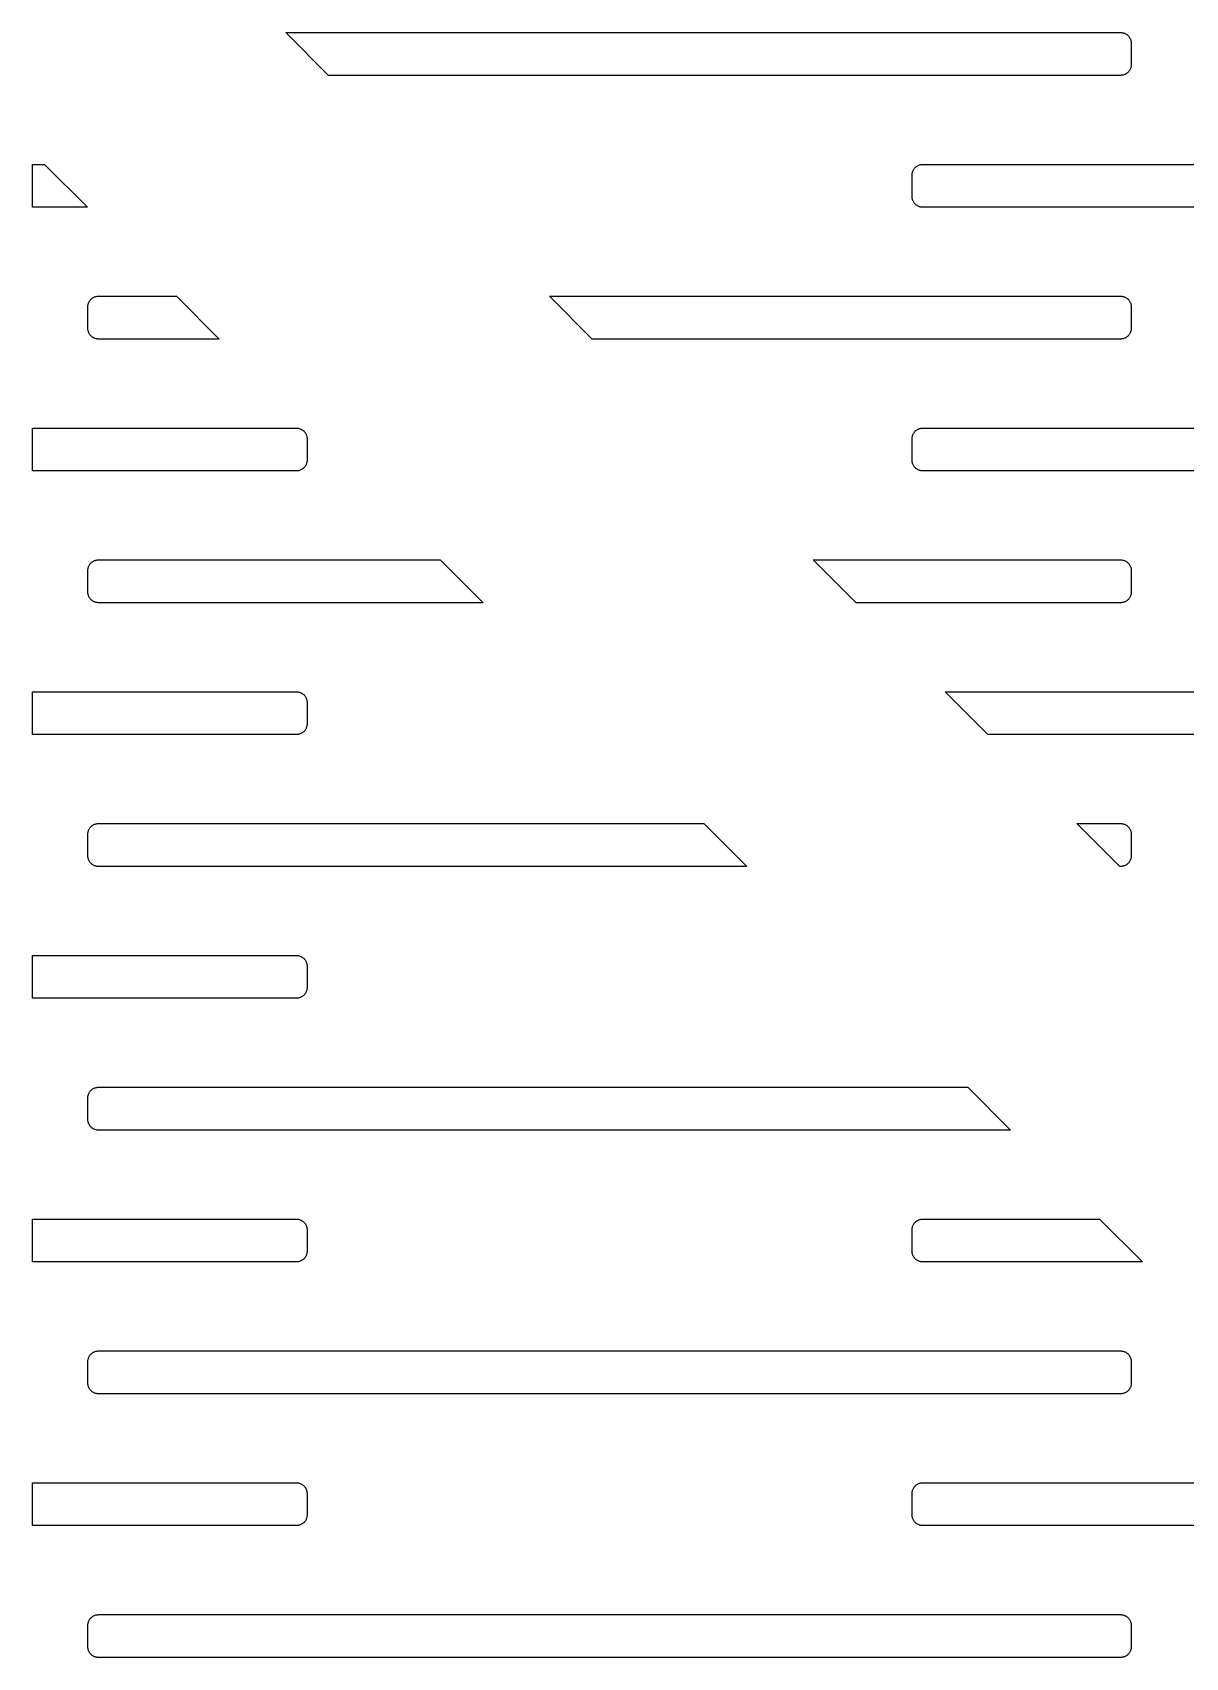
# Model space of a CAD drawing. Header units: metres. Extents: x -218 to 218, y -218 to 218.
# Drawn here: x 4 to 38.97, y -55.32 to -6.02 of the extents above; entities that cross this region are included whole.
import ezdxf

# ---------------------------------------------------------------- set-up
doc = ezdxf.new("R2010")
doc.units = ezdxf.units.M

msp = doc.modelspace()

# ---------------------------------------------------------------- linework, layer by layer
for p, q in [((12.979, -7.32219), (11.679, -6.0222)), ((11.679, -6.0222), (37.0028, -6.0222)), ((37.0028, -6.0222), (37.0232, -6.02284)), ((37.0232, -6.02284), (37.0435, -6.02477)), ((37.0435, -6.02477), (37.0637, -6.02795)), ((37.0637, -6.02795), (37.0836, -6.03241)), ((37.0836, -6.03241), (37.1032, -6.0381)), ((37.1032, -6.0381), (37.1224, -6.04501)), ((37.1224, -6.04501), (37.1412, -6.05313)), ((37.1412, -6.05313), (37.1594, -6.06239)), ((37.1594, -6.06239), (37.1769, -6.07278)), ((37.1769, -6.07278), (37.1938, -6.08426)), ((37.1938, -6.08426), (37.21, -6.09677)), ((37.21, -6.09677), (37.2253, -6.11028)), ((37.2253, -6.11028), (37.2397, -6.12471)), ((37.2397, -6.12471), (37.2532, -6.14003)), ((37.2532, -6.14003), (37.2657, -6.15616)), ((37.2657, -6.15616), (37.2772, -6.17305)), ((37.2772, -6.17305), (37.2876, -6.19063)), ((37.2876, -6.19063), (37.2969, -6.20882)), ((37.2969, -6.20882), (37.305, -6.22755)), ((37.305, -6.22755), (37.3119, -6.24677)), ((37.3119, -6.24677), (37.3176, -6.26637)), ((37.3176, -6.26637), (37.322, -6.2863)), ((37.322, -6.2863), (37.3252, -6.30646)), ((37.3252, -6.30646), (37.3271, -6.32678)), ((37.3271, -6.32678), (37.3278, -6.3472)), ((37.3278, -6.3472), (37.3278, -6.99719)), ((37.0028, -7.32219), (12.979, -7.32219)), ((37.0232, -7.32155), (37.0028, -7.32219)), ((37.0435, -7.31963), (37.0232, -7.32155)), ((37.0637, -7.31644), (37.0435, -7.31963)), ((37.0836, -7.31198), (37.0637, -7.31644)), ((37.1032, -7.30629), (37.0836, -7.31198)), ((37.1224, -7.29938), (37.1032, -7.30629)), ((37.1412, -7.29126), (37.1224, -7.29938)), ((37.1594, -7.282), (37.1412, -7.29126)), ((37.1769, -7.27161), (37.1594, -7.282)), ((37.1938, -7.26012), (37.1769, -7.27161)), ((37.21, -7.2476), (37.1938, -7.26012)), ((37.2253, -7.23412), (37.21, -7.2476)), ((37.2397, -7.21967), (37.2253, -7.23412)), ((37.2532, -7.20436), (37.2397, -7.21967)), ((37.2657, -7.18822), (37.2532, -7.20436)), ((37.2772, -7.17134), (37.2657, -7.18822)), ((37.2876, -7.15376), (37.2772, -7.17134)), ((37.2969, -7.13557), (37.2876, -7.15376)), ((37.305, -7.11684), (37.2969, -7.13557)), ((37.3119, -7.09763), (37.305, -7.11684)), ((37.3176, -7.07802), (37.3119, -7.09763)), ((37.322, -7.05809), (37.3176, -7.07802)), ((37.3252, -7.03793), (37.322, -7.05809)), ((37.3271, -7.01759), (37.3252, -7.03793)), ((37.3278, -6.99719), (37.3271, -7.01759)), ((4, -11.3222), (4, -10.0222)), ((4, -10.0222), (4.36534, -10.0222)), ((4.36534, -10.0222), (5.66534, -11.3222)), ((30.6778, -10.3472), (30.6784, -10.3268)), ((30.6778, -10.9972), (30.6778, -10.3472)), ((30.6784, -10.3268), (30.6804, -10.3065)), ((30.6804, -10.3065), (30.6835, -10.2863)), ((30.6835, -10.2863), (30.688, -10.2664)), ((30.688, -10.2664), (30.6937, -10.2468)), ((30.6937, -10.2468), (30.7006, -10.2276)), ((30.7006, -10.2276), (30.7087, -10.2088)), ((30.7087, -10.2088), (30.718, -10.1906)), ((30.718, -10.1906), (30.7284, -10.173)), ((30.7284, -10.173), (30.7399, -10.1562)), ((30.7399, -10.1562), (30.7524, -10.14)), ((30.7524, -10.14), (30.7659, -10.1247)), ((30.7659, -10.1247), (30.7803, -10.1103)), ((30.7803, -10.1103), (30.7956, -10.0968)), ((30.7956, -10.0968), (30.8118, -10.0843)), ((30.8118, -10.0843), (30.8286, -10.0728)), ((30.8286, -10.0728), (30.8462, -10.0624)), ((30.8462, -10.0624), (30.8644, -10.0531)), ((30.8644, -10.0531), (30.8831, -10.045)), ((30.8831, -10.045), (30.9024, -10.0381)), ((30.9024, -10.0381), (30.922, -10.0324)), ((30.922, -10.0324), (30.9419, -10.028)), ((30.9419, -10.028), (30.9621, -10.0248)), ((30.9621, -10.0248), (30.9824, -10.0228)), ((30.9824, -10.0228), (31.0028, -10.0222)), ((31.0028, -10.0222), (62.0028, -10.0222)), ((5.66534, -11.3222), (4, -11.3222)), ((30.6784, -11.0176), (30.6778, -10.9972)), ((30.6804, -11.0379), (30.6784, -11.0176)), ((30.6835, -11.0581), (30.6804, -11.0379)), ((30.688, -11.078), (30.6835, -11.0581)), ((30.6937, -11.0976), (30.688, -11.078)), ((30.7006, -11.1168), (30.6937, -11.0976)), ((30.7087, -11.1356), (30.7006, -11.1168)), ((30.718, -11.1538), (30.7087, -11.1356)), ((30.7284, -11.1713), (30.718, -11.1538)), ((30.7399, -11.1882), (30.7284, -11.1713)), ((30.7524, -11.2044), (30.7399, -11.1882)), ((30.7659, -11.2197), (30.7524, -11.2044)), ((30.7803, -11.2341), (30.7659, -11.2197)), ((30.7956, -11.2476), (30.7803, -11.2341)), ((30.8118, -11.2601), (30.7956, -11.2476)), ((30.8286, -11.2716), (30.8118, -11.2601)), ((30.8462, -11.282), (30.8286, -11.2716)), ((30.8644, -11.2913), (30.8462, -11.282)), ((30.8831, -11.2994), (30.8644, -11.2913)), ((30.9024, -11.3063), (30.8831, -11.2994)), ((30.922, -11.312), (30.9024, -11.3063)), ((30.9419, -11.3164), (30.922, -11.312)), ((30.9621, -11.3196), (30.9419, -11.3164)), ((30.9824, -11.3215), (30.9621, -11.3196)), ((31.0028, -11.3222), (30.9824, -11.3215)), ((62.0028, -11.3222), (31.0028, -11.3222)), ((5.68036, -14.3065), (5.68355, -14.2863)), ((5.68355, -14.2863), (5.688, -14.2664)), ((5.688, -14.2664), (5.6937, -14.2468)), ((5.6937, -14.2468), (5.70061, -14.2276)), ((5.70061, -14.2276), (5.70872, -14.2088)), ((5.70872, -14.2088), (5.71799, -14.1906)), ((5.71799, -14.1906), (5.72838, -14.173)), ((5.72838, -14.173), (5.73987, -14.1562)), ((5.73987, -14.1562), (5.75238, -14.14)), ((5.75238, -14.14), (5.76587, -14.1247)), ((5.76587, -14.1247), (5.78032, -14.1103)), ((5.78032, -14.1103), (5.79562, -14.0968)), ((5.79562, -14.0968), (5.81177, -14.0843)), ((5.81177, -14.0843), (5.82864, -14.0728)), ((5.82864, -14.0728), (5.84622, -14.0624)), ((5.84622, -14.0624), (5.86441, -14.0531)), ((5.86441, -14.0531), (5.88315, -14.045)), ((5.88315, -14.045), (5.90236, -14.0381)), ((5.90236, -14.0381), (5.92197, -14.0324)), ((5.92197, -14.0324), (5.94189, -14.028)), ((5.94189, -14.028), (5.96205, -14.0248)), ((5.96205, -14.0248), (5.98239, -14.0228)), ((5.98239, -14.0228), (6.00279, -14.0222)), ((6.00279, -14.0222), (8.36534, -14.0222)), ((8.36534, -14.0222), (9.66534, -15.3222)), ((20.979, -15.3222), (19.679, -14.0222)), ((19.679, -14.0222), (37.0028, -14.0222)), ((37.0028, -14.0222), (37.0232, -14.0228)), ((37.0232, -14.0228), (37.0435, -14.0248)), ((37.0435, -14.0248), (37.0637, -14.028)), ((37.0637, -14.028), (37.0836, -14.0324)), ((37.0836, -14.0324), (37.1032, -14.0381)), ((37.1032, -14.0381), (37.1224, -14.045)), ((37.1224, -14.045), (37.1412, -14.0531)), ((37.1412, -14.0531), (37.1594, -14.0624)), ((37.1594, -14.0624), (37.1769, -14.0728)), ((37.1769, -14.0728), (37.1938, -14.0843)), ((37.1938, -14.0843), (37.21, -14.0968)), ((37.21, -14.0968), (37.2253, -14.1103)), ((37.2253, -14.1103), (37.2397, -14.1247)), ((37.2397, -14.1247), (37.2532, -14.14)), ((37.2532, -14.14), (37.2657, -14.1562)), ((37.2657, -14.1562), (37.2772, -14.173)), ((37.2772, -14.173), (37.2876, -14.1906)), ((37.2876, -14.1906), (37.2969, -14.2088)), ((37.2969, -14.2088), (37.305, -14.2276)), ((37.305, -14.2276), (37.3119, -14.2468)), ((37.3119, -14.2468), (37.3176, -14.2664)), ((37.3176, -14.2664), (37.322, -14.2863)), ((37.322, -14.2863), (37.3252, -14.3065)), ((5.6778, -14.3472), (5.67844, -14.3268)), ((5.6778, -14.9972), (5.6778, -14.3472)), ((5.67844, -14.3268), (5.68036, -14.3065)), ((37.3252, -14.3065), (37.3271, -14.3268)), ((37.3271, -14.3268), (37.3278, -14.3472)), ((37.3278, -14.3472), (37.3278, -14.9972)), ((5.67844, -15.0176), (5.6778, -14.9972)), ((5.68036, -15.0379), (5.67844, -15.0176)), ((5.68355, -15.0581), (5.68036, -15.0379)), ((5.688, -15.078), (5.68355, -15.0581)), ((5.6937, -15.0976), (5.688, -15.078)), ((5.70061, -15.1168), (5.6937, -15.0976)), ((5.70872, -15.1356), (5.70061, -15.1168)), ((5.71799, -15.1538), (5.70872, -15.1356)), ((5.72838, -15.1713), (5.71799, -15.1538)), ((5.73987, -15.1882), (5.72838, -15.1713)), ((5.75238, -15.2044), (5.73987, -15.1882)), ((5.76587, -15.2197), (5.75238, -15.2044)), ((5.78032, -15.2341), (5.76587, -15.2197)), ((5.79562, -15.2476), (5.78032, -15.2341)), ((5.81177, -15.2601), (5.79562, -15.2476)), ((5.82864, -15.2716), (5.81177, -15.2601)), ((5.84622, -15.282), (5.82864, -15.2716)), ((5.86441, -15.2913), (5.84622, -15.282)), ((37.1594, -15.282), (37.1412, -15.2913)), ((37.1769, -15.2716), (37.1594, -15.282)), ((37.1938, -15.2601), (37.1769, -15.2716)), ((37.21, -15.2476), (37.1938, -15.2601)), ((37.2253, -15.2341), (37.21, -15.2476)), ((37.2397, -15.2197), (37.2253, -15.2341)), ((37.2532, -15.2044), (37.2397, -15.2197)), ((37.2657, -15.1882), (37.2532, -15.2044)), ((37.2772, -15.1713), (37.2657, -15.1882)), ((37.2876, -15.1538), (37.2772, -15.1713)), ((37.2969, -15.1356), (37.2876, -15.1538)), ((37.305, -15.1168), (37.2969, -15.1356)), ((37.3119, -15.0976), (37.305, -15.1168)), ((37.3176, -15.078), (37.3119, -15.0976)), ((37.322, -15.0581), (37.3176, -15.078)), ((37.3252, -15.0379), (37.322, -15.0581)), ((37.3271, -15.0176), (37.3252, -15.0379)), ((37.3278, -14.9972), (37.3271, -15.0176)), ((5.88315, -15.2994), (5.86441, -15.2913)), ((5.90236, -15.3063), (5.88315, -15.2994)), ((5.92197, -15.312), (5.90236, -15.3063)), ((5.94189, -15.3164), (5.92197, -15.312)), ((5.96205, -15.3196), (5.94189, -15.3164)), ((5.98239, -15.3215), (5.96205, -15.3196)), ((6.00279, -15.3222), (5.98239, -15.3215)), ((9.66534, -15.3222), (6.00279, -15.3222)), ((37.0028, -15.3222), (20.979, -15.3222)), ((37.0232, -15.3215), (37.0028, -15.3222)), ((37.0435, -15.3196), (37.0232, -15.3215)), ((37.0637, -15.3164), (37.0435, -15.3196)), ((37.0836, -15.312), (37.0637, -15.3164)), ((37.1032, -15.3063), (37.0836, -15.312)), ((37.1224, -15.2994), (37.1032, -15.3063)), ((37.1412, -15.2913), (37.1224, -15.2994)), ((4, -19.3222), (4, -18.0222)), ((4, -18.0222), (12.0028, -18.0222)), ((12.0028, -18.0222), (12.0232, -18.0228)), ((12.0232, -18.0228), (12.0435, -18.0248)), ((12.0435, -18.0248), (12.0637, -18.028)), ((12.0637, -18.028), (12.0836, -18.0324)), ((12.0836, -18.0324), (12.1032, -18.0381)), ((12.1032, -18.0381), (12.1224, -18.045)), ((12.1224, -18.045), (12.1412, -18.0531)), ((12.1412, -18.0531), (12.1594, -18.0624)), ((12.1594, -18.0624), (12.1769, -18.0728)), ((12.1769, -18.0728), (12.1938, -18.0843)), ((12.1938, -18.0843), (12.2099, -18.0968)), ((12.2099, -18.0968), (12.2253, -18.1103)), ((12.2253, -18.1103), (12.2397, -18.1247)), ((12.2397, -18.1247), (12.2532, -18.14)), ((12.2532, -18.14), (12.2657, -18.1562)), ((12.2657, -18.1562), (12.2772, -18.173)), ((12.2772, -18.173), (12.2876, -18.1906)), ((12.2876, -18.1906), (12.2969, -18.2088)), ((12.2969, -18.2088), (12.305, -18.2276)), ((12.305, -18.2276), (12.3119, -18.2468)), ((30.6937, -18.2468), (30.7006, -18.2276)), ((30.7006, -18.2276), (30.7087, -18.2088)), ((30.7087, -18.2088), (30.718, -18.1906)), ((30.718, -18.1906), (30.7284, -18.173)), ((30.7284, -18.173), (30.7399, -18.1562)), ((30.7399, -18.1562), (30.7524, -18.14)), ((30.7524, -18.14), (30.7659, -18.1247)), ((30.7659, -18.1247), (30.7803, -18.1103)), ((30.7803, -18.1103), (30.7956, -18.0968)), ((30.7956, -18.0968), (30.8118, -18.0843)), ((30.8118, -18.0843), (30.8286, -18.0728)), ((30.8286, -18.0728), (30.8462, -18.0624)), ((30.8462, -18.0624), (30.8644, -18.0531)), ((30.8644, -18.0531), (30.8831, -18.045)), ((30.8831, -18.045), (30.9024, -18.0381)), ((30.9024, -18.0381), (30.922, -18.0324)), ((30.922, -18.0324), (30.9419, -18.028)), ((30.9419, -18.028), (30.9621, -18.0248)), ((30.9621, -18.0248), (30.9824, -18.0228)), ((30.9824, -18.0228), (31.0028, -18.0222)), ((31.0028, -18.0222), (62.0028, -18.0222)), ((12.3119, -18.2468), (12.3176, -18.2664)), ((12.3176, -18.2664), (12.322, -18.2863)), ((12.322, -18.2863), (12.3252, -18.3065)), ((12.3252, -18.3065), (12.3271, -18.3268)), ((12.3271, -18.3268), (12.3278, -18.3472)), ((12.3278, -18.3472), (12.3278, -18.9972)), ((30.6778, -18.3472), (30.6784, -18.3268)), ((30.6778, -18.9972), (30.6778, -18.3472)), ((30.6784, -18.3268), (30.6804, -18.3065)), ((30.6804, -18.3065), (30.6835, -18.2863)), ((30.6835, -18.2863), (30.688, -18.2664)), ((30.688, -18.2664), (30.6937, -18.2468)), ((12.2397, -19.2197), (12.2253, -19.2341)), ((12.2532, -19.2044), (12.2397, -19.2197)), ((12.2657, -19.1882), (12.2532, -19.2044)), ((12.2772, -19.1713), (12.2657, -19.1882)), ((12.2876, -19.1538), (12.2772, -19.1713)), ((12.2969, -19.1356), (12.2876, -19.1538)), ((12.305, -19.1168), (12.2969, -19.1356)), ((12.3119, -19.0976), (12.305, -19.1168)), ((12.3176, -19.078), (12.3119, -19.0976)), ((12.322, -19.0581), (12.3176, -19.078)), ((12.3252, -19.0379), (12.322, -19.0581)), ((12.3271, -19.0176), (12.3252, -19.0379)), ((12.3278, -18.9972), (12.3271, -19.0176)), ((30.6784, -19.0176), (30.6778, -18.9972)), ((30.6804, -19.0379), (30.6784, -19.0176)), ((30.6835, -19.0581), (30.6804, -19.0379)), ((30.688, -19.078), (30.6835, -19.0581)), ((30.6937, -19.0976), (30.688, -19.078)), ((30.7006, -19.1168), (30.6937, -19.0976)), ((30.7087, -19.1356), (30.7006, -19.1168)), ((30.718, -19.1538), (30.7087, -19.1356)), ((30.7284, -19.1713), (30.718, -19.1538)), ((30.7399, -19.1882), (30.7284, -19.1713)), ((30.7524, -19.2044), (30.7399, -19.1882)), ((30.7659, -19.2197), (30.7524, -19.2044)), ((30.7803, -19.2341), (30.7659, -19.2197)), ((12.0028, -19.3222), (4, -19.3222)), ((12.0232, -19.3215), (12.0028, -19.3222)), ((12.0435, -19.3196), (12.0232, -19.3215)), ((12.0637, -19.3164), (12.0435, -19.3196)), ((12.0836, -19.312), (12.0637, -19.3164)), ((12.1032, -19.3063), (12.0836, -19.312)), ((12.1224, -19.2994), (12.1032, -19.3063)), ((12.1412, -19.2913), (12.1224, -19.2994)), ((12.1594, -19.282), (12.1412, -19.2913)), ((12.1769, -19.2716), (12.1594, -19.282)), ((12.1938, -19.2601), (12.1769, -19.2716)), ((12.2099, -19.2476), (12.1938, -19.2601)), ((12.2253, -19.2341), (12.2099, -19.2476)), ((30.7956, -19.2476), (30.7803, -19.2341)), ((30.8118, -19.2601), (30.7956, -19.2476)), ((30.8286, -19.2716), (30.8118, -19.2601)), ((30.8462, -19.282), (30.8286, -19.2716)), ((30.8644, -19.2913), (30.8462, -19.282)), ((30.8831, -19.2994), (30.8644, -19.2913)), ((30.9024, -19.3063), (30.8831, -19.2994)), ((30.922, -19.312), (30.9024, -19.3063)), ((30.9419, -19.3164), (30.922, -19.312)), ((30.9621, -19.3196), (30.9419, -19.3164)), ((30.9824, -19.3215), (30.9621, -19.3196)), ((31.0028, -19.3222), (30.9824, -19.3215)), ((62.0028, -19.3222), (31.0028, -19.3222)), ((5.71799, -22.1906), (5.72838, -22.173)), ((5.72838, -22.173), (5.73987, -22.1562)), ((5.73987, -22.1562), (5.75238, -22.14)), ((5.75238, -22.14), (5.76587, -22.1247)), ((5.76587, -22.1247), (5.78032, -22.1103)), ((5.78032, -22.1103), (5.79562, -22.0968)), ((5.79562, -22.0968), (5.81177, -22.0843)), ((5.81177, -22.0843), (5.82864, -22.0728)), ((5.82864, -22.0728), (5.84622, -22.0624)), ((5.84622, -22.0624), (5.86441, -22.0531)), ((5.86441, -22.0531), (5.88315, -22.045)), ((5.88315, -22.045), (5.90236, -22.0381)), ((5.90236, -22.0381), (5.92197, -22.0324)), ((5.92197, -22.0324), (5.94189, -22.028)), ((5.94189, -22.028), (5.96205, -22.0248)), ((5.96205, -22.0248), (5.98239, -22.0228)), ((5.98239, -22.0228), (6.00279, -22.0222)), ((6.00279, -22.0222), (16.3653, -22.0222)), ((16.3653, -22.0222), (17.6653, -23.3222)), ((28.979, -23.3222), (27.679, -22.0222)), ((27.679, -22.0222), (37.0028, -22.0222)), ((37.0028, -22.0222), (37.0232, -22.0228)), ((37.0232, -22.0228), (37.0435, -22.0248)), ((37.0435, -22.0248), (37.0637, -22.028)), ((37.0637, -22.028), (37.0836, -22.0324)), ((37.0836, -22.0324), (37.1032, -22.0381)), ((37.1032, -22.0381), (37.1224, -22.045)), ((37.1224, -22.045), (37.1412, -22.0531)), ((37.1412, -22.0531), (37.1594, -22.0624)), ((37.1594, -22.0624), (37.1769, -22.0728)), ((37.1769, -22.0728), (37.1938, -22.0843)), ((37.1938, -22.0843), (37.21, -22.0968)), ((37.21, -22.0968), (37.2253, -22.1103)), ((37.2253, -22.1103), (37.2397, -22.1247)), ((37.2397, -22.1247), (37.2532, -22.14)), ((37.2532, -22.14), (37.2657, -22.1562)), ((37.2657, -22.1562), (37.2772, -22.173)), ((37.2772, -22.173), (37.2876, -22.1906)), ((5.6778, -22.3472), (5.67844, -22.3268)), ((5.6778, -22.9972), (5.6778, -22.3472)), ((5.67844, -22.3268), (5.68036, -22.3065)), ((5.68036, -22.3065), (5.68355, -22.2863)), ((5.68355, -22.2863), (5.688, -22.2664)), ((5.688, -22.2664), (5.6937, -22.2468)), ((5.6937, -22.2468), (5.70061, -22.2276)), ((5.70061, -22.2276), (5.70872, -22.2088)), ((5.70872, -22.2088), (5.71799, -22.1906)), ((37.2876, -22.1906), (37.2969, -22.2088)), ((37.2969, -22.2088), (37.305, -22.2276)), ((37.305, -22.2276), (37.3119, -22.2468)), ((37.3119, -22.2468), (37.3176, -22.2664)), ((37.3176, -22.2664), (37.322, -22.2863)), ((37.322, -22.2863), (37.3252, -22.3065)), ((37.3252, -22.3065), (37.3271, -22.3268)), ((37.3271, -22.3268), (37.3278, -22.3472)), ((37.3278, -22.3472), (37.3278, -22.9972)), ((5.67844, -23.0176), (5.6778, -22.9972)), ((5.68036, -23.0379), (5.67844, -23.0176)), ((5.68355, -23.0581), (5.68036, -23.0379)), ((5.688, -23.078), (5.68355, -23.0581)), ((5.6937, -23.0976), (5.688, -23.078)), ((5.70061, -23.1168), (5.6937, -23.0976)), ((5.70872, -23.1356), (5.70061, -23.1168)), ((5.71799, -23.1538), (5.70872, -23.1356)), ((5.72838, -23.1713), (5.71799, -23.1538)), ((37.2876, -23.1538), (37.2772, -23.1713)), ((37.2969, -23.1356), (37.2876, -23.1538)), ((37.305, -23.1168), (37.2969, -23.1356)), ((37.3119, -23.0976), (37.305, -23.1168)), ((37.3176, -23.078), (37.3119, -23.0976)), ((37.322, -23.0581), (37.3176, -23.078)), ((37.3252, -23.0379), (37.322, -23.0581)), ((37.3271, -23.0176), (37.3252, -23.0379)), ((37.3278, -22.9972), (37.3271, -23.0176)), ((5.73987, -23.1882), (5.72838, -23.1713)), ((5.75238, -23.2044), (5.73987, -23.1882)), ((5.76587, -23.2197), (5.75238, -23.2044)), ((5.78032, -23.2341), (5.76587, -23.2197)), ((5.79562, -23.2476), (5.78032, -23.2341)), ((5.81177, -23.2601), (5.79562, -23.2476)), ((5.82864, -23.2716), (5.81177, -23.2601)), ((5.84622, -23.282), (5.82864, -23.2716)), ((5.86441, -23.2913), (5.84622, -23.282)), ((5.88315, -23.2994), (5.86441, -23.2913)), ((5.90236, -23.3063), (5.88315, -23.2994)), ((5.92197, -23.312), (5.90236, -23.3063)), ((5.94189, -23.3164), (5.92197, -23.312)), ((5.96205, -23.3196), (5.94189, -23.3164)), ((5.98239, -23.3215), (5.96205, -23.3196)), ((6.00279, -23.3222), (5.98239, -23.3215)), ((17.6653, -23.3222), (6.00279, -23.3222)), ((37.0028, -23.3222), (28.979, -23.3222)), ((37.0232, -23.3215), (37.0028, -23.3222)), ((37.0435, -23.3196), (37.0232, -23.3215)), ((37.0637, -23.3164), (37.0435, -23.3196)), ((37.0836, -23.312), (37.0637, -23.3164)), ((37.1032, -23.3063), (37.0836, -23.312)), ((37.1224, -23.2994), (37.1032, -23.3063)), ((37.1412, -23.2913), (37.1224, -23.2994)), ((37.1594, -23.282), (37.1412, -23.2913)), ((37.1769, -23.2716), (37.1594, -23.282)), ((37.1938, -23.2601), (37.1769, -23.2716)), ((37.21, -23.2476), (37.1938, -23.2601)), ((37.2253, -23.2341), (37.21, -23.2476)), ((37.2397, -23.2197), (37.2253, -23.2341)), ((37.2532, -23.2044), (37.2397, -23.2197)), ((37.2657, -23.1882), (37.2532, -23.2044)), ((37.2772, -23.1713), (37.2657, -23.1882)), ((4, -27.3222), (4, -26.0222)), ((4, -26.0222), (12.0028, -26.0222)), ((12.0028, -26.0222), (12.0232, -26.0228)), ((12.0232, -26.0228), (12.0435, -26.0248)), ((12.0435, -26.0248), (12.0637, -26.028)), ((12.0637, -26.028), (12.0836, -26.0324)), ((12.0836, -26.0324), (12.1032, -26.0381)), ((12.1032, -26.0381), (12.1224, -26.045)), ((12.1224, -26.045), (12.1412, -26.0531)), ((12.1412, -26.0531), (12.1594, -26.0624)), ((12.1594, -26.0624), (12.1769, -26.0728)), ((12.1769, -26.0728), (12.1938, -26.0843)), ((12.1938, -26.0843), (12.2099, -26.0968)), ((12.2099, -26.0968), (12.2253, -26.1103)), ((12.2253, -26.1103), (12.2397, -26.1247)), ((12.2397, -26.1247), (12.2532, -26.14)), ((32.979, -27.3222), (31.679, -26.0222)), ((31.679, -26.0222), (62.0028, -26.0222)), ((12.2532, -26.14), (12.2657, -26.1562)), ((12.2657, -26.1562), (12.2772, -26.173)), ((12.2772, -26.173), (12.2876, -26.1906)), ((12.2876, -26.1906), (12.2969, -26.2088)), ((12.2969, -26.2088), (12.305, -26.2276)), ((12.305, -26.2276), (12.3119, -26.2468)), ((12.3119, -26.2468), (12.3176, -26.2664)), ((12.3176, -26.2664), (12.322, -26.2863)), ((12.322, -26.2863), (12.3252, -26.3065)), ((12.3252, -26.3065), (12.3271, -26.3268)), ((12.3271, -26.3268), (12.3278, -26.3472)), ((12.3278, -26.3472), (12.3278, -26.9972)), ((12.3119, -27.0976), (12.305, -27.1168)), ((12.3176, -27.078), (12.3119, -27.0976)), ((12.322, -27.0581), (12.3176, -27.078)), ((12.3252, -27.0379), (12.322, -27.0581)), ((12.3271, -27.0176), (12.3252, -27.0379)), ((12.3278, -26.9972), (12.3271, -27.0176)), ((12.0028, -27.3222), (4, -27.3222)), ((12.0232, -27.3215), (12.0028, -27.3222)), ((12.0435, -27.3196), (12.0232, -27.3215)), ((12.0637, -27.3164), (12.0435, -27.3196)), ((12.0836, -27.312), (12.0637, -27.3164)), ((12.1032, -27.3063), (12.0836, -27.312)), ((12.1224, -27.2994), (12.1032, -27.3063)), ((12.1412, -27.2913), (12.1224, -27.2994)), ((12.1594, -27.282), (12.1412, -27.2913)), ((12.1769, -27.2716), (12.1594, -27.282)), ((12.1938, -27.2601), (12.1769, -27.2716)), ((12.2099, -27.2476), (12.1938, -27.2601)), ((12.2253, -27.2341), (12.2099, -27.2476)), ((12.2397, -27.2197), (12.2253, -27.2341)), ((12.2532, -27.2044), (12.2397, -27.2197)), ((12.2657, -27.1882), (12.2532, -27.2044)), ((12.2772, -27.1713), (12.2657, -27.1882)), ((12.2876, -27.1538), (12.2772, -27.1713)), ((12.2969, -27.1356), (12.2876, -27.1538)), ((12.305, -27.1168), (12.2969, -27.1356)), ((62.0028, -27.3222), (32.979, -27.3222)), ((5.81177, -30.0843), (5.82864, -30.0728)), ((5.82864, -30.0728), (5.84622, -30.0624)), ((5.84622, -30.0624), (5.86441, -30.0531)), ((5.86441, -30.0531), (5.88315, -30.045)), ((5.88315, -30.045), (5.90236, -30.0381)), ((5.90236, -30.0381), (5.92197, -30.0324)), ((5.92197, -30.0324), (5.94189, -30.028)), ((5.94189, -30.028), (5.96205, -30.0248)), ((5.96205, -30.0248), (5.98239, -30.0228)), ((5.98239, -30.0228), (6.00279, -30.0222)), ((6.00279, -30.0222), (24.3653, -30.0222)), ((24.3653, -30.0222), (25.6653, -31.3222)), ((36.979, -31.3222), (35.679, -30.0222)), ((35.679, -30.0222), (37.0028, -30.0222)), ((37.0028, -30.0222), (37.0232, -30.0228)), ((37.0232, -30.0228), (37.0435, -30.0248)), ((37.0435, -30.0248), (37.0637, -30.028)), ((37.0637, -30.028), (37.0836, -30.0324)), ((37.0836, -30.0324), (37.1032, -30.0381)), ((37.1032, -30.0381), (37.1224, -30.045)), ((37.1224, -30.045), (37.1412, -30.0531)), ((37.1412, -30.0531), (37.1594, -30.0624)), ((37.1594, -30.0624), (37.1769, -30.0728)), ((37.1769, -30.0728), (37.1938, -30.0843)), ((5.6778, -30.3472), (5.67844, -30.3268)), ((5.6778, -30.9972), (5.6778, -30.3472)), ((5.67844, -30.3268), (5.68036, -30.3065)), ((5.68036, -30.3065), (5.68355, -30.2863)), ((5.68355, -30.2863), (5.688, -30.2664)), ((5.688, -30.2664), (5.6937, -30.2468)), ((5.6937, -30.2468), (5.70061, -30.2276)), ((5.70061, -30.2276), (5.70872, -30.2088)), ((5.70872, -30.2088), (5.71799, -30.1906)), ((5.71799, -30.1906), (5.72838, -30.173)), ((5.72838, -30.173), (5.73987, -30.1562)), ((5.73987, -30.1562), (5.75238, -30.14)), ((5.75238, -30.14), (5.76587, -30.1247)), ((5.76587, -30.1247), (5.78032, -30.1103)), ((5.78032, -30.1103), (5.79562, -30.0968)), ((5.79562, -30.0968), (5.81177, -30.0843)), ((37.1938, -30.0843), (37.21, -30.0968)), ((37.21, -30.0968), (37.2253, -30.1103)), ((37.2253, -30.1103), (37.2397, -30.1247)), ((37.2397, -30.1247), (37.2532, -30.14)), ((37.2532, -30.14), (37.2657, -30.1562)), ((37.2657, -30.1562), (37.2772, -30.173)), ((37.2772, -30.173), (37.2876, -30.1906)), ((37.2876, -30.1906), (37.2969, -30.2088)), ((37.2969, -30.2088), (37.305, -30.2276)), ((37.305, -30.2276), (37.3119, -30.2468)), ((37.3119, -30.2468), (37.3176, -30.2664)), ((37.3176, -30.2664), (37.322, -30.2863)), ((37.322, -30.2863), (37.3252, -30.3065)), ((37.3252, -30.3065), (37.3271, -30.3268)), ((37.3271, -30.3268), (37.3278, -30.3472)), ((37.3278, -30.3472), (37.3278, -30.9972)), ((5.67844, -31.0176), (5.6778, -30.9972)), ((5.68036, -31.0379), (5.67844, -31.0176)), ((5.68355, -31.0581), (5.68036, -31.0379)), ((5.688, -31.078), (5.68355, -31.0581)), ((37.322, -31.0581), (37.3176, -31.078)), ((37.3252, -31.0379), (37.322, -31.0581)), ((37.3271, -31.0176), (37.3252, -31.0379)), ((37.3278, -30.9972), (37.3271, -31.0176)), ((5.6937, -31.0976), (5.688, -31.078)), ((5.70061, -31.1168), (5.6937, -31.0976)), ((5.70872, -31.1356), (5.70061, -31.1168)), ((5.71799, -31.1538), (5.70872, -31.1356)), ((5.72838, -31.1713), (5.71799, -31.1538)), ((5.73987, -31.1882), (5.72838, -31.1713)), ((5.75238, -31.2044), (5.73987, -31.1882)), ((5.76587, -31.2197), (5.75238, -31.2044)), ((5.78032, -31.2341), (5.76587, -31.2197)), ((5.79562, -31.2476), (5.78032, -31.2341)), ((5.81177, -31.2601), (5.79562, -31.2476)), ((5.82864, -31.2716), (5.81177, -31.2601)), ((5.84622, -31.282), (5.82864, -31.2716)), ((5.86441, -31.2913), (5.84622, -31.282)), ((5.88315, -31.2994), (5.86441, -31.2913)), ((5.90236, -31.3063), (5.88315, -31.2994)), ((5.92197, -31.312), (5.90236, -31.3063)), ((5.94189, -31.3164), (5.92197, -31.312)), ((5.96205, -31.3196), (5.94189, -31.3164)), ((5.98239, -31.3215), (5.96205, -31.3196)), ((6.00279, -31.3222), (5.98239, -31.3215)), ((25.6653, -31.3222), (6.00279, -31.3222)), ((37.0028, -31.3222), (36.979, -31.3222)), ((37.0232, -31.3215), (37.0028, -31.3222)), ((37.0435, -31.3196), (37.0232, -31.3215)), ((37.0637, -31.3164), (37.0435, -31.3196)), ((37.0836, -31.312), (37.0637, -31.3164)), ((37.1032, -31.3063), (37.0836, -31.312)), ((37.1224, -31.2994), (37.1032, -31.3063)), ((37.1412, -31.2913), (37.1224, -31.2994)), ((37.1594, -31.282), (37.1412, -31.2913)), ((37.1769, -31.2716), (37.1594, -31.282)), ((37.1938, -31.2601), (37.1769, -31.2716)), ((37.21, -31.2476), (37.1938, -31.2601)), ((37.2253, -31.2341), (37.21, -31.2476)), ((37.2397, -31.2197), (37.2253, -31.2341)), ((37.2532, -31.2044), (37.2397, -31.2197)), ((37.2657, -31.1882), (37.2532, -31.2044)), ((37.2772, -31.1713), (37.2657, -31.1882)), ((37.2876, -31.1538), (37.2772, -31.1713)), ((37.2969, -31.1356), (37.2876, -31.1538)), ((37.305, -31.1168), (37.2969, -31.1356)), ((37.3119, -31.0976), (37.305, -31.1168)), ((37.3176, -31.078), (37.3119, -31.0976)), ((4, -35.3222), (4, -34.0222)), ((4, -34.0222), (12.0028, -34.0222)), ((12.0028, -34.0222), (12.0232, -34.0228)), ((12.0232, -34.0228), (12.0435, -34.0248)), ((12.0435, -34.0248), (12.0637, -34.028)), ((12.0637, -34.028), (12.0836, -34.0324)), ((12.0836, -34.0324), (12.1032, -34.0381)), ((12.1032, -34.0381), (12.1224, -34.045)), ((12.1224, -34.045), (12.1412, -34.0531)), ((12.1412, -34.0531), (12.1594, -34.0624)), ((12.1594, -34.0624), (12.1769, -34.0728)), ((12.1769, -34.0728), (12.1938, -34.0843)), ((12.1938, -34.0843), (12.2099, -34.0968)), ((12.2099, -34.0968), (12.2253, -34.1103)), ((12.2253, -34.1103), (12.2397, -34.1247)), ((12.2397, -34.1247), (12.2532, -34.14)), ((12.2532, -34.14), (12.2657, -34.1562)), ((12.2657, -34.1562), (12.2772, -34.173)), ((12.2772, -34.173), (12.2876, -34.1906)), ((12.2876, -34.1906), (12.2969, -34.2088)), ((12.2969, -34.2088), (12.305, -34.2276)), ((12.305, -34.2276), (12.3119, -34.2468)), ((12.3119, -34.2468), (12.3176, -34.2664)), ((12.3176, -34.2664), (12.322, -34.2863)), ((12.322, -34.2863), (12.3252, -34.3065)), ((12.3252, -34.3065), (12.3271, -34.3268)), ((12.3271, -34.3268), (12.3278, -34.3472)), ((12.3278, -34.3472), (12.3278, -34.9972)), ((12.3278, -34.9972), (12.3271, -35.0176)), ((12.0028, -35.3222), (4, -35.3222)), ((12.0232, -35.3215), (12.0028, -35.3222)), ((12.0435, -35.3196), (12.0232, -35.3215)), ((12.0637, -35.3164), (12.0435, -35.3196)), ((12.0836, -35.312), (12.0637, -35.3164)), ((12.1032, -35.3063), (12.0836, -35.312)), ((12.1224, -35.2994), (12.1032, -35.3063)), ((12.1412, -35.2913), (12.1224, -35.2994)), ((12.1594, -35.282), (12.1412, -35.2913)), ((12.1769, -35.2716), (12.1594, -35.282)), ((12.1938, -35.2601), (12.1769, -35.2716)), ((12.2099, -35.2476), (12.1938, -35.2601)), ((12.2253, -35.2341), (12.2099, -35.2476)), ((12.2397, -35.2197), (12.2253, -35.2341)), ((12.2532, -35.2044), (12.2397, -35.2197)), ((12.2657, -35.1882), (12.2532, -35.2044)), ((12.2772, -35.1713), (12.2657, -35.1882)), ((12.2876, -35.1538), (12.2772, -35.1713)), ((12.2969, -35.1356), (12.2876, -35.1538)), ((12.305, -35.1168), (12.2969, -35.1356)), ((12.3119, -35.0976), (12.305, -35.1168)), ((12.3176, -35.078), (12.3119, -35.0976)), ((12.322, -35.0581), (12.3176, -35.078)), ((12.3252, -35.0379), (12.322, -35.0581)), ((12.3271, -35.0176), (12.3252, -35.0379)), ((5.6778, -38.3472), (5.67844, -38.3268)), ((5.6778, -38.9972), (5.6778, -38.3472)), ((5.67844, -38.3268), (5.68036, -38.3065)), ((5.68036, -38.3065), (5.68355, -38.2863)), ((5.68355, -38.2863), (5.688, -38.2664)), ((5.688, -38.2664), (5.6937, -38.2468)), ((5.6937, -38.2468), (5.70061, -38.2276)), ((5.70061, -38.2276), (5.70872, -38.2088)), ((5.70872, -38.2088), (5.71799, -38.1906)), ((5.71799, -38.1906), (5.72838, -38.173)), ((5.72838, -38.173), (5.73987, -38.1562)), ((5.73987, -38.1562), (5.75238, -38.14)), ((5.75238, -38.14), (5.76587, -38.1247)), ((5.76587, -38.1247), (5.78032, -38.1103)), ((5.78032, -38.1103), (5.79562, -38.0968)), ((5.79562, -38.0968), (5.81177, -38.0843)), ((5.81177, -38.0843), (5.82864, -38.0728)), ((5.82864, -38.0728), (5.84622, -38.0624)), ((5.84622, -38.0624), (5.86441, -38.0531)), ((5.86441, -38.0531), (5.88315, -38.045)), ((5.88315, -38.045), (5.90236, -38.0381)), ((5.90236, -38.0381), (5.92197, -38.0324)), ((5.92197, -38.0324), (5.94189, -38.028)), ((5.94189, -38.028), (5.96205, -38.0248)), ((5.96205, -38.0248), (5.98239, -38.0228)), ((5.98239, -38.0228), (6.00279, -38.0222)), ((6.00279, -38.0222), (32.3653, -38.0222)), ((32.3653, -38.0222), (33.6653, -39.3222)), ((5.67844, -39.0176), (5.6778, -38.9972)), ((5.68036, -39.0379), (5.67844, -39.0176)), ((5.68355, -39.0581), (5.68036, -39.0379)), ((5.688, -39.078), (5.68355, -39.0581)), ((5.6937, -39.0976), (5.688, -39.078)), ((5.70061, -39.1168), (5.6937, -39.0976)), ((5.70872, -39.1356), (5.70061, -39.1168)), ((5.71799, -39.1538), (5.70872, -39.1356)), ((5.72838, -39.1713), (5.71799, -39.1538)), ((5.73987, -39.1882), (5.72838, -39.1713)), ((5.75238, -39.2044), (5.73987, -39.1882)), ((5.76587, -39.2197), (5.75238, -39.2044)), ((5.78032, -39.2341), (5.76587, -39.2197)), ((5.79562, -39.2476), (5.78032, -39.2341)), ((5.81177, -39.2601), (5.79562, -39.2476)), ((5.82864, -39.2716), (5.81177, -39.2601)), ((5.84622, -39.282), (5.82864, -39.2716)), ((5.86441, -39.2913), (5.84622, -39.282)), ((5.88315, -39.2994), (5.86441, -39.2913)), ((5.90236, -39.3063), (5.88315, -39.2994)), ((5.92197, -39.312), (5.90236, -39.3063)), ((5.94189, -39.3164), (5.92197, -39.312)), ((5.96205, -39.3196), (5.94189, -39.3164)), ((5.98239, -39.3215), (5.96205, -39.3196)), ((6.00279, -39.3222), (5.98239, -39.3215)), ((33.6653, -39.3222), (6.00279, -39.3222)), ((4, -43.3222), (4, -42.0222)), ((4, -42.0222), (12.0028, -42.0222)), ((12.0028, -42.0222), (12.0232, -42.0228)), ((12.0232, -42.0228), (12.0435, -42.0248)), ((12.0435, -42.0248), (12.0637, -42.028)), ((12.0637, -42.028), (12.0836, -42.0324)), ((12.0836, -42.0324), (12.1032, -42.0381)), ((12.1032, -42.0381), (12.1224, -42.045)), ((12.1224, -42.045), (12.1412, -42.0531)), ((12.1412, -42.0531), (12.1594, -42.0624)), ((12.1594, -42.0624), (12.1769, -42.0728)), ((12.1769, -42.0728), (12.1938, -42.0843)), ((12.1938, -42.0843), (12.2099, -42.0968)), ((12.2099, -42.0968), (12.2253, -42.1103)), ((12.2253, -42.1103), (12.2397, -42.1247)), ((12.2397, -42.1247), (12.2532, -42.14)), ((12.2532, -42.14), (12.2657, -42.1562)), ((12.2657, -42.1562), (12.2772, -42.173)), ((12.2772, -42.173), (12.2876, -42.1906)), ((12.2876, -42.1906), (12.2969, -42.2088)), ((12.2969, -42.2088), (12.305, -42.2276)), ((12.305, -42.2276), (12.3119, -42.2468)), ((12.3119, -42.2468), (12.3176, -42.2664)), ((12.3176, -42.2664), (12.322, -42.2863)), ((12.322, -42.2863), (12.3252, -42.3065)), ((12.3252, -42.3065), (12.3271, -42.3268)), ((12.3271, -42.3268), (12.3278, -42.3472)), ((12.3278, -42.3472), (12.3278, -42.9972)), ((30.6778, -42.3472), (30.6784, -42.3268)), ((30.6778, -42.9972), (30.6778, -42.3472)), ((30.6784, -42.3268), (30.6804, -42.3065)), ((30.6804, -42.3065), (30.6835, -42.2863)), ((30.6835, -42.2863), (30.688, -42.2664)), ((30.688, -42.2664), (30.6937, -42.2468)), ((30.6937, -42.2468), (30.7006, -42.2276)), ((30.7006, -42.2276), (30.7087, -42.2088)), ((30.7087, -42.2088), (30.718, -42.1906)), ((30.718, -42.1906), (30.7284, -42.173)), ((30.7284, -42.173), (30.7399, -42.1562)), ((30.7399, -42.1562), (30.7524, -42.14)), ((30.7524, -42.14), (30.7659, -42.1247)), ((30.7659, -42.1247), (30.7803, -42.1103)), ((30.7803, -42.1103), (30.7956, -42.0968)), ((30.7956, -42.0968), (30.8118, -42.0843)), ((30.8118, -42.0843), (30.8286, -42.0728)), ((30.8286, -42.0728), (30.8462, -42.0624)), ((30.8462, -42.0624), (30.8644, -42.0531)), ((30.8644, -42.0531), (30.8831, -42.045)), ((30.8831, -42.045), (30.9024, -42.0381)), ((30.9024, -42.0381), (30.922, -42.0324)), ((30.922, -42.0324), (30.9419, -42.028)), ((30.9419, -42.028), (30.9621, -42.0248)), ((30.9621, -42.0248), (30.9824, -42.0228)), ((30.9824, -42.0228), (31.0028, -42.0222)), ((31.0028, -42.0222), (36.3653, -42.0222)), ((36.3653, -42.0222), (37.6653, -43.3222)), ((12.0028, -43.3222), (4, -43.3222)), ((12.0232, -43.3215), (12.0028, -43.3222)), ((12.0435, -43.3196), (12.0232, -43.3215)), ((12.0637, -43.3164), (12.0435, -43.3196)), ((12.0836, -43.312), (12.0637, -43.3164)), ((12.1032, -43.3063), (12.0836, -43.312)), ((12.1224, -43.2994), (12.1032, -43.3063)), ((12.1412, -43.2913), (12.1224, -43.2994)), ((12.1594, -43.282), (12.1412, -43.2913)), ((12.1769, -43.2716), (12.1594, -43.282)), ((12.1938, -43.2601), (12.1769, -43.2716)), ((12.2099, -43.2476), (12.1938, -43.2601)), ((12.2253, -43.2341), (12.2099, -43.2476)), ((12.2397, -43.2197), (12.2253, -43.2341)), ((12.2532, -43.2044), (12.2397, -43.2197)), ((12.2657, -43.1882), (12.2532, -43.2044)), ((12.2772, -43.1713), (12.2657, -43.1882)), ((12.2876, -43.1538), (12.2772, -43.1713)), ((12.2969, -43.1356), (12.2876, -43.1538)), ((12.305, -43.1168), (12.2969, -43.1356)), ((12.3119, -43.0976), (12.305, -43.1168)), ((12.3176, -43.078), (12.3119, -43.0976)), ((12.322, -43.0581), (12.3176, -43.078)), ((12.3252, -43.0379), (12.322, -43.0581)), ((12.3271, -43.0176), (12.3252, -43.0379)), ((12.3278, -42.9972), (12.3271, -43.0176)), ((30.6784, -43.0176), (30.6778, -42.9972)), ((30.6804, -43.0379), (30.6784, -43.0176)), ((30.6835, -43.0581), (30.6804, -43.0379)), ((30.688, -43.078), (30.6835, -43.0581)), ((30.6937, -43.0976), (30.688, -43.078)), ((30.7006, -43.1168), (30.6937, -43.0976)), ((30.7087, -43.1356), (30.7006, -43.1168)), ((30.718, -43.1538), (30.7087, -43.1356)), ((30.7284, -43.1713), (30.718, -43.1538)), ((30.7399, -43.1882), (30.7284, -43.1713)), ((30.7524, -43.2044), (30.7399, -43.1882)), ((30.7659, -43.2197), (30.7524, -43.2044)), ((30.7803, -43.2341), (30.7659, -43.2197)), ((30.7956, -43.2476), (30.7803, -43.2341)), ((30.8118, -43.2601), (30.7956, -43.2476)), ((30.8286, -43.2716), (30.8118, -43.2601)), ((30.8462, -43.282), (30.8286, -43.2716)), ((30.8644, -43.2913), (30.8462, -43.282)), ((30.8831, -43.2994), (30.8644, -43.2913)), ((30.9024, -43.3063), (30.8831, -43.2994)), ((30.922, -43.312), (30.9024, -43.3063)), ((30.9419, -43.3164), (30.922, -43.312)), ((30.9621, -43.3196), (30.9419, -43.3164)), ((30.9824, -43.3215), (30.9621, -43.3196)), ((31.0028, -43.3222), (30.9824, -43.3215)), ((37.6653, -43.3222), (31.0028, -43.3222)), ((5.6778, -46.3472), (5.67844, -46.3268)), ((5.67844, -46.3268), (5.68036, -46.3065)), ((5.68036, -46.3065), (5.68355, -46.2863)), ((5.68355, -46.2863), (5.688, -46.2664)), ((5.688, -46.2664), (5.6937, -46.2468)), ((5.6937, -46.2468), (5.70061, -46.2276)), ((5.70061, -46.2276), (5.70872, -46.2088)), ((5.70872, -46.2088), (5.71799, -46.1906)), ((5.71799, -46.1906), (5.72838, -46.173)), ((5.72838, -46.173), (5.73987, -46.1562)), ((5.73987, -46.1562), (5.75238, -46.14)), ((5.75238, -46.14), (5.76587, -46.1247)), ((5.76587, -46.1247), (5.78032, -46.1103)), ((5.78032, -46.1103), (5.79562, -46.0968)), ((5.79562, -46.0968), (5.81177, -46.0843)), ((5.81177, -46.0843), (5.82864, -46.0728)), ((5.82864, -46.0728), (5.84622, -46.0624)), ((5.84622, -46.0624), (5.86441, -46.0531)), ((5.86441, -46.0531), (5.88315, -46.045)), ((5.88315, -46.045), (5.90236, -46.0381)), ((5.90236, -46.0381), (5.92197, -46.0324)), ((5.92197, -46.0324), (5.94189, -46.028)), ((5.94189, -46.028), (5.96205, -46.0248)), ((5.96205, -46.0248), (5.98239, -46.0228)), ((5.98239, -46.0228), (6.00279, -46.0222)), ((6.00279, -46.0222), (37.0028, -46.0222)), ((37.0028, -46.0222), (37.0232, -46.0228)), ((37.0232, -46.0228), (37.0435, -46.0248)), ((37.0435, -46.0248), (37.0637, -46.028)), ((37.0637, -46.028), (37.0836, -46.0324)), ((37.0836, -46.0324), (37.1032, -46.0381)), ((37.1032, -46.0381), (37.1224, -46.045)), ((37.1224, -46.045), (37.1412, -46.0531)), ((37.1412, -46.0531), (37.1594, -46.0624)), ((37.1594, -46.0624), (37.1769, -46.0728)), ((37.1769, -46.0728), (37.1938, -46.0843)), ((37.1938, -46.0843), (37.21, -46.0968)), ((37.21, -46.0968), (37.2253, -46.1103)), ((37.2253, -46.1103), (37.2397, -46.1247)), ((37.2397, -46.1247), (37.2532, -46.14)), ((37.2532, -46.14), (37.2657, -46.1562)), ((37.2657, -46.1562), (37.2772, -46.173)), ((37.2772, -46.173), (37.2876, -46.1906)), ((37.2876, -46.1906), (37.2969, -46.2088)), ((37.2969, -46.2088), (37.305, -46.2276)), ((37.305, -46.2276), (37.3119, -46.2468)), ((37.3119, -46.2468), (37.3176, -46.2664)), ((37.3176, -46.2664), (37.322, -46.2863)), ((37.322, -46.2863), (37.3252, -46.3065)), ((37.3252, -46.3065), (37.3271, -46.3268)), ((37.3271, -46.3268), (37.3278, -46.3472)), ((5.6778, -46.9972), (5.6778, -46.3472)), ((37.3278, -46.3472), (37.3278, -46.9972)), ((5.67844, -47.0176), (5.6778, -46.9972)), ((5.68036, -47.0379), (5.67844, -47.0176)), ((5.68355, -47.0581), (5.68036, -47.0379)), ((5.688, -47.078), (5.68355, -47.0581)), ((5.6937, -47.0976), (5.688, -47.078)), ((5.70061, -47.1168), (5.6937, -47.0976)), ((5.70872, -47.1356), (5.70061, -47.1168)), ((5.71799, -47.1538), (5.70872, -47.1356)), ((5.72838, -47.1713), (5.71799, -47.1538)), ((5.73987, -47.1882), (5.72838, -47.1713)), ((5.75238, -47.2044), (5.73987, -47.1882)), ((5.76587, -47.2197), (5.75238, -47.2044)), ((5.78032, -47.2341), (5.76587, -47.2197)), ((5.79562, -47.2476), (5.78032, -47.2341)), ((5.81177, -47.2601), (5.79562, -47.2476)), ((5.82864, -47.2716), (5.81177, -47.2601)), ((5.84622, -47.282), (5.82864, -47.2716)), ((5.86441, -47.2913), (5.84622, -47.282)), ((5.88315, -47.2994), (5.86441, -47.2913)), ((5.90236, -47.3063), (5.88315, -47.2994)), ((5.92197, -47.312), (5.90236, -47.3063)), ((5.94189, -47.3164), (5.92197, -47.312)), ((5.96205, -47.3196), (5.94189, -47.3164)), ((5.98239, -47.3215), (5.96205, -47.3196)), ((6.00279, -47.3222), (5.98239, -47.3215)), ((37.0028, -47.3222), (6.00279, -47.3222)), ((37.0232, -47.3215), (37.0028, -47.3222)), ((37.0435, -47.3196), (37.0232, -47.3215)), ((37.0637, -47.3164), (37.0435, -47.3196)), ((37.0836, -47.312), (37.0637, -47.3164)), ((37.1032, -47.3063), (37.0836, -47.312)), ((37.1224, -47.2994), (37.1032, -47.3063)), ((37.1412, -47.2913), (37.1224, -47.2994)), ((37.1594, -47.282), (37.1412, -47.2913)), ((37.1769, -47.2716), (37.1594, -47.282)), ((37.1938, -47.2601), (37.1769, -47.2716)), ((37.21, -47.2476), (37.1938, -47.2601)), ((37.2253, -47.2341), (37.21, -47.2476)), ((37.2397, -47.2197), (37.2253, -47.2341)), ((37.2532, -47.2044), (37.2397, -47.2197)), ((37.2657, -47.1882), (37.2532, -47.2044)), ((37.2772, -47.1713), (37.2657, -47.1882)), ((37.2876, -47.1538), (37.2772, -47.1713)), ((37.2969, -47.1356), (37.2876, -47.1538)), ((37.305, -47.1168), (37.2969, -47.1356)), ((37.3119, -47.0976), (37.305, -47.1168)), ((37.3176, -47.078), (37.3119, -47.0976)), ((37.322, -47.0581), (37.3176, -47.078)), ((37.3252, -47.0379), (37.322, -47.0581)), ((37.3271, -47.0176), (37.3252, -47.0379)), ((37.3278, -46.9972), (37.3271, -47.0176)), ((4, -51.3222), (4, -50.0222)), ((4, -50.0222), (12.0028, -50.0222)), ((12.0028, -50.0222), (12.0232, -50.0228)), ((12.0232, -50.0228), (12.0435, -50.0248)), ((12.0435, -50.0248), (12.0637, -50.028)), ((12.0637, -50.028), (12.0836, -50.0324)), ((12.0836, -50.0324), (12.1032, -50.0381)), ((12.1032, -50.0381), (12.1224, -50.045)), ((12.1224, -50.045), (12.1412, -50.0531)), ((12.1412, -50.0531), (12.1594, -50.0624)), ((12.1594, -50.0624), (12.1769, -50.0728)), ((12.1769, -50.0728), (12.1938, -50.0843)), ((12.1938, -50.0843), (12.2099, -50.0968)), ((12.2099, -50.0968), (12.2253, -50.1103)), ((12.2253, -50.1103), (12.2397, -50.1247)), ((12.2397, -50.1247), (12.2532, -50.14)), ((12.2532, -50.14), (12.2657, -50.1562)), ((12.2657, -50.1562), (12.2772, -50.173)), ((12.2772, -50.173), (12.2876, -50.1906)), ((12.2876, -50.1906), (12.2969, -50.2088)), ((12.2969, -50.2088), (12.305, -50.2276)), ((12.305, -50.2276), (12.3119, -50.2468)), ((12.3119, -50.2468), (12.3176, -50.2664)), ((12.3176, -50.2664), (12.322, -50.2863)), ((30.6835, -50.2863), (30.688, -50.2664)), ((30.688, -50.2664), (30.6937, -50.2468)), ((30.6937, -50.2468), (30.7006, -50.2276)), ((30.7006, -50.2276), (30.7087, -50.2088)), ((30.7087, -50.2088), (30.718, -50.1906)), ((30.718, -50.1906), (30.7284, -50.173)), ((30.7284, -50.173), (30.7399, -50.1562)), ((30.7399, -50.1562), (30.7524, -50.14)), ((30.7524, -50.14), (30.7659, -50.1247)), ((30.7659, -50.1247), (30.7803, -50.1103)), ((30.7803, -50.1103), (30.7956, -50.0968)), ((30.7956, -50.0968), (30.8118, -50.0843)), ((30.8118, -50.0843), (30.8286, -50.0728)), ((30.8286, -50.0728), (30.8462, -50.0624)), ((30.8462, -50.0624), (30.8644, -50.0531)), ((30.8644, -50.0531), (30.8831, -50.045)), ((30.8831, -50.045), (30.9024, -50.0381)), ((30.9024, -50.0381), (30.922, -50.0324)), ((30.922, -50.0324), (30.9419, -50.028)), ((30.9419, -50.028), (30.9621, -50.0248)), ((30.9621, -50.0248), (30.9824, -50.0228)), ((30.9824, -50.0228), (31.0028, -50.0222)), ((31.0028, -50.0222), (44.3653, -50.0222)), ((12.322, -50.2863), (12.3252, -50.3065)), ((12.3252, -50.3065), (12.3271, -50.3268)), ((12.3271, -50.3268), (12.3278, -50.3472)), ((12.3278, -50.3472), (12.3278, -50.9972)), ((30.6778, -50.3472), (30.6784, -50.3268)), ((30.6778, -50.9972), (30.6778, -50.3472)), ((30.6784, -50.3268), (30.6804, -50.3065)), ((30.6804, -50.3065), (30.6835, -50.2863)), ((12.1769, -51.2716), (12.1594, -51.282)), ((12.1938, -51.2601), (12.1769, -51.2716)), ((12.2099, -51.2476), (12.1938, -51.2601)), ((12.2253, -51.2341), (12.2099, -51.2476)), ((12.2397, -51.2197), (12.2253, -51.2341)), ((12.2532, -51.2044), (12.2397, -51.2197)), ((12.2657, -51.1882), (12.2532, -51.2044)), ((12.2772, -51.1713), (12.2657, -51.1882)), ((12.2876, -51.1538), (12.2772, -51.1713)), ((12.2969, -51.1356), (12.2876, -51.1538)), ((12.305, -51.1168), (12.2969, -51.1356)), ((12.3119, -51.0976), (12.305, -51.1168)), ((12.3176, -51.078), (12.3119, -51.0976)), ((12.322, -51.0581), (12.3176, -51.078)), ((12.3252, -51.0379), (12.322, -51.0581)), ((12.3271, -51.0176), (12.3252, -51.0379)), ((12.3278, -50.9972), (12.3271, -51.0176)), ((30.6784, -51.0176), (30.6778, -50.9972)), ((30.6804, -51.0379), (30.6784, -51.0176)), ((30.6835, -51.0581), (30.6804, -51.0379)), ((30.688, -51.078), (30.6835, -51.0581)), ((30.6937, -51.0976), (30.688, -51.078)), ((30.7006, -51.1168), (30.6937, -51.0976)), ((30.7087, -51.1356), (30.7006, -51.1168)), ((30.718, -51.1538), (30.7087, -51.1356)), ((30.7284, -51.1713), (30.718, -51.1538)), ((30.7399, -51.1882), (30.7284, -51.1713)), ((30.7524, -51.2044), (30.7399, -51.1882)), ((30.7659, -51.2197), (30.7524, -51.2044)), ((30.7803, -51.2341), (30.7659, -51.2197)), ((30.7956, -51.2476), (30.7803, -51.2341)), ((30.8118, -51.2601), (30.7956, -51.2476)), ((30.8286, -51.2716), (30.8118, -51.2601)), ((30.8462, -51.282), (30.8286, -51.2716)), ((12.0028, -51.3222), (4, -51.3222)), ((12.0232, -51.3215), (12.0028, -51.3222)), ((12.0435, -51.3196), (12.0232, -51.3215)), ((12.0637, -51.3164), (12.0435, -51.3196)), ((12.0836, -51.312), (12.0637, -51.3164)), ((12.1032, -51.3063), (12.0836, -51.312)), ((12.1224, -51.2994), (12.1032, -51.3063)), ((12.1412, -51.2913), (12.1224, -51.2994)), ((12.1594, -51.282), (12.1412, -51.2913)), ((30.8644, -51.2913), (30.8462, -51.282)), ((30.8831, -51.2994), (30.8644, -51.2913)), ((30.9024, -51.3063), (30.8831, -51.2994)), ((30.922, -51.312), (30.9024, -51.3063)), ((30.9419, -51.3164), (30.922, -51.312)), ((30.9621, -51.3196), (30.9419, -51.3164)), ((30.9824, -51.3215), (30.9621, -51.3196)), ((31.0028, -51.3222), (30.9824, -51.3215)), ((45.6653, -51.3222), (31.0028, -51.3222)), ((5.6937, -54.2468), (5.70061, -54.2276)), ((5.70061, -54.2276), (5.70872, -54.2088)), ((5.70872, -54.2088), (5.71799, -54.1906)), ((5.71799, -54.1906), (5.72838, -54.173)), ((5.72838, -54.173), (5.73987, -54.1562)), ((5.73987, -54.1562), (5.75238, -54.14)), ((5.75238, -54.14), (5.76587, -54.1247)), ((5.76587, -54.1247), (5.78032, -54.1103)), ((5.78032, -54.1103), (5.79562, -54.0968)), ((5.79562, -54.0968), (5.81177, -54.0843)), ((5.81177, -54.0843), (5.82864, -54.0728)), ((5.82864, -54.0728), (5.84622, -54.0624)), ((5.84622, -54.0624), (5.86441, -54.0531)), ((5.86441, -54.0531), (5.88315, -54.045)), ((5.88315, -54.045), (5.90236, -54.0381)), ((5.90236, -54.0381), (5.92197, -54.0324)), ((5.92197, -54.0324), (5.94189, -54.028)), ((5.94189, -54.028), (5.96205, -54.0248)), ((5.96205, -54.0248), (5.98239, -54.0228)), ((5.98239, -54.0228), (6.00279, -54.0222)), ((6.00279, -54.0222), (37.0028, -54.0222)), ((37.0028, -54.0222), (37.0232, -54.0228)), ((37.0232, -54.0228), (37.0435, -54.0248)), ((37.0435, -54.0248), (37.0637, -54.028)), ((37.0637, -54.028), (37.0836, -54.0324)), ((37.0836, -54.0324), (37.1032, -54.0381)), ((37.1032, -54.0381), (37.1224, -54.045)), ((37.1224, -54.045), (37.1412, -54.0531)), ((37.1412, -54.0531), (37.1594, -54.0624)), ((37.1594, -54.0624), (37.1769, -54.0728)), ((37.1769, -54.0728), (37.1938, -54.0843)), ((37.1938, -54.0843), (37.21, -54.0968)), ((37.21, -54.0968), (37.2253, -54.1103)), ((37.2253, -54.1103), (37.2397, -54.1247)), ((37.2397, -54.1247), (37.2532, -54.14)), ((37.2532, -54.14), (37.2657, -54.1562)), ((37.2657, -54.1562), (37.2772, -54.173)), ((37.2772, -54.173), (37.2876, -54.1906)), ((37.2876, -54.1906), (37.2969, -54.2088)), ((37.2969, -54.2088), (37.305, -54.2276)), ((37.305, -54.2276), (37.3119, -54.2468)), ((5.6778, -54.3472), (5.67844, -54.3268)), ((5.6778, -54.9972), (5.6778, -54.3472)), ((5.67844, -54.3268), (5.68036, -54.3065)), ((5.68036, -54.3065), (5.68355, -54.2863)), ((5.68355, -54.2863), (5.688, -54.2664)), ((5.688, -54.2664), (5.6937, -54.2468)), ((37.3119, -54.2468), (37.3176, -54.2664)), ((37.3176, -54.2664), (37.322, -54.2863)), ((37.322, -54.2863), (37.3252, -54.3065)), ((37.3252, -54.3065), (37.3271, -54.3268)), ((37.3271, -54.3268), (37.3278, -54.3472)), ((37.3278, -54.3472), (37.3278, -54.9972)), ((5.67844, -55.0176), (5.6778, -54.9972)), ((5.68036, -55.0379), (5.67844, -55.0176)), ((5.68355, -55.0581), (5.68036, -55.0379)), ((5.688, -55.078), (5.68355, -55.0581)), ((5.6937, -55.0976), (5.688, -55.078)), ((5.70061, -55.1168), (5.6937, -55.0976)), ((5.70872, -55.1356), (5.70061, -55.1168)), ((5.71799, -55.1538), (5.70872, -55.1356)), ((5.72838, -55.1713), (5.71799, -55.1538)), ((5.73987, -55.1882), (5.72838, -55.1713)), ((5.75238, -55.2044), (5.73987, -55.1882)), ((5.76587, -55.2197), (5.75238, -55.2044)), ((37.2532, -55.2044), (37.2397, -55.2197)), ((37.2657, -55.1882), (37.2532, -55.2044)), ((37.2772, -55.1713), (37.2657, -55.1882)), ((37.2876, -55.1538), (37.2772, -55.1713)), ((37.2969, -55.1356), (37.2876, -55.1538)), ((37.305, -55.1168), (37.2969, -55.1356)), ((37.3119, -55.0976), (37.305, -55.1168)), ((37.3176, -55.078), (37.3119, -55.0976)), ((37.322, -55.0581), (37.3176, -55.078)), ((37.3252, -55.0379), (37.322, -55.0581)), ((37.3271, -55.0176), (37.3252, -55.0379)), ((37.3278, -54.9972), (37.3271, -55.0176)), ((5.78032, -55.2341), (5.76587, -55.2197)), ((5.79562, -55.2476), (5.78032, -55.2341)), ((5.81177, -55.2601), (5.79562, -55.2476)), ((5.82864, -55.2716), (5.81177, -55.2601)), ((5.84622, -55.282), (5.82864, -55.2716)), ((5.86441, -55.2913), (5.84622, -55.282)), ((5.88315, -55.2994), (5.86441, -55.2913)), ((5.90236, -55.3063), (5.88315, -55.2994)), ((5.92197, -55.312), (5.90236, -55.3063)), ((5.94189, -55.3164), (5.92197, -55.312)), ((5.96205, -55.3196), (5.94189, -55.3164)), ((5.98239, -55.3215), (5.96205, -55.3196)), ((6.00279, -55.3222), (5.98239, -55.3215)), ((37.0028, -55.3222), (6.00279, -55.3222)), ((37.0232, -55.3215), (37.0028, -55.3222)), ((37.0435, -55.3196), (37.0232, -55.3215)), ((37.0637, -55.3164), (37.0435, -55.3196)), ((37.0836, -55.312), (37.0637, -55.3164)), ((37.1032, -55.3063), (37.0836, -55.312)), ((37.1224, -55.2994), (37.1032, -55.3063)), ((37.1412, -55.2913), (37.1224, -55.2994)), ((37.1594, -55.282), (37.1412, -55.2913)), ((37.1769, -55.2716), (37.1594, -55.282)), ((37.1938, -55.2601), (37.1769, -55.2716)), ((37.21, -55.2476), (37.1938, -55.2601)), ((37.2253, -55.2341), (37.21, -55.2476)), ((37.2397, -55.2197), (37.2253, -55.2341))]:
    msp.add_line(p, q)

doc.saveas('drawing.dxf')
